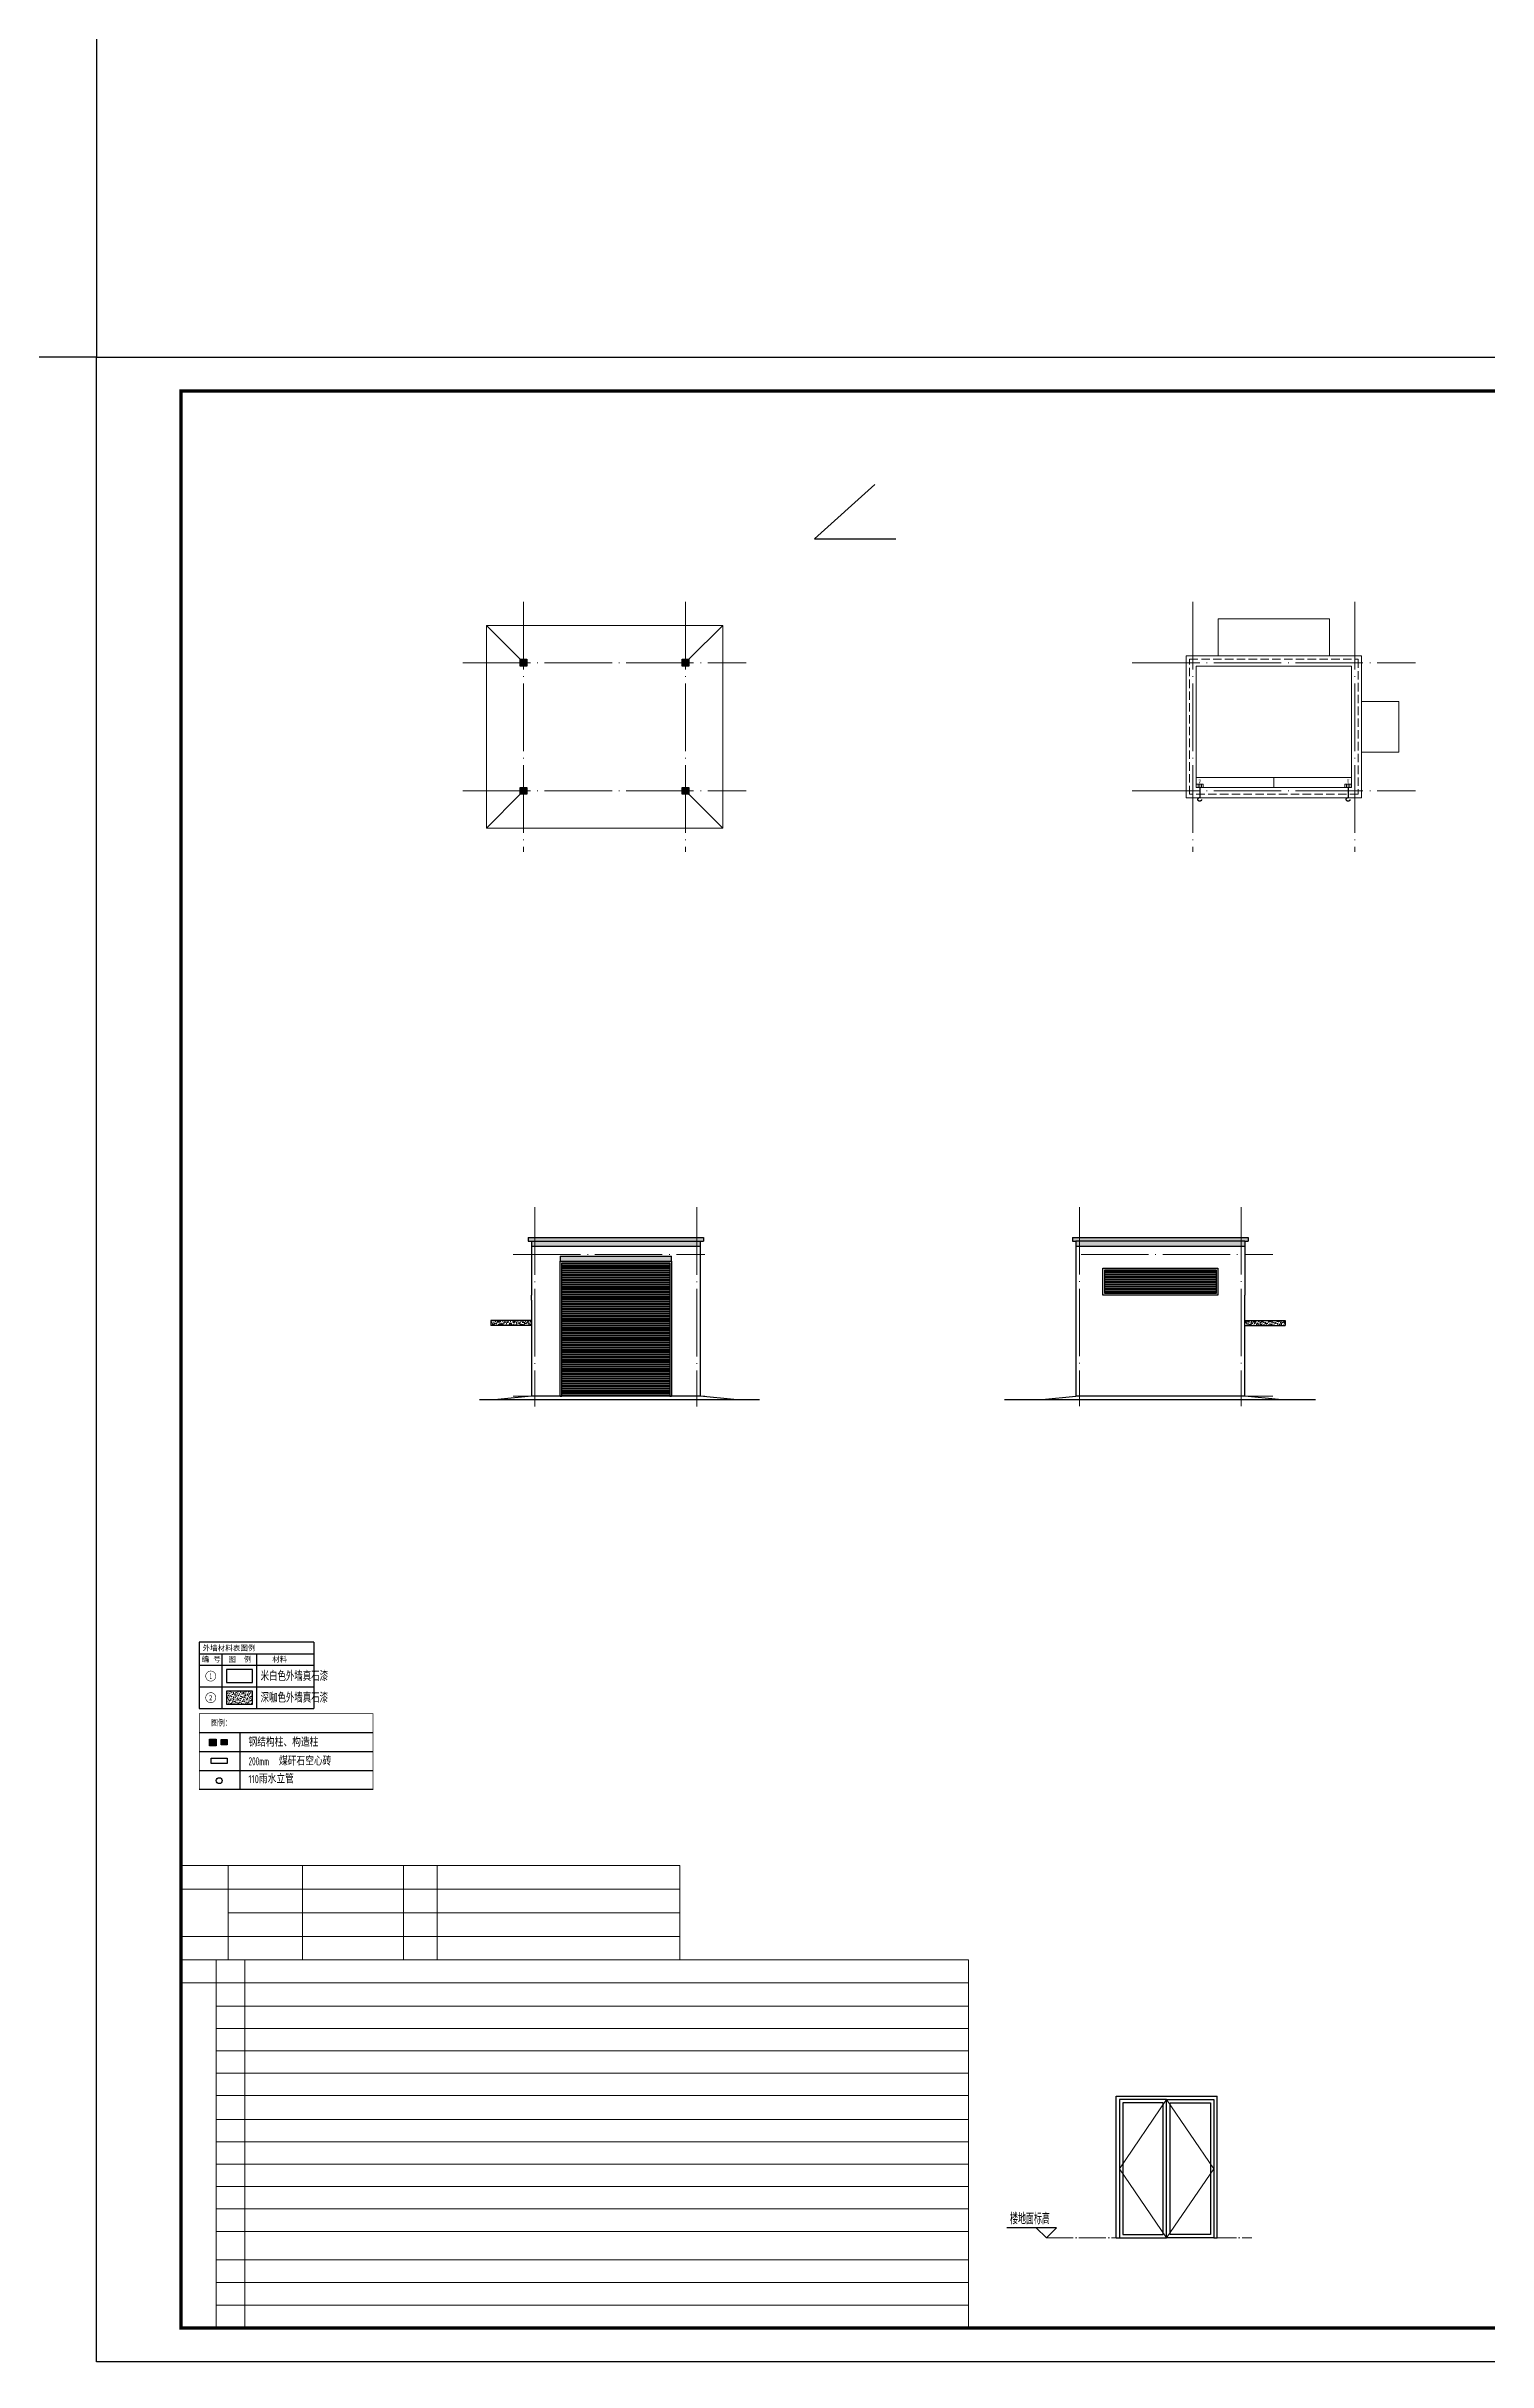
# Model space of a CAD drawing. Extents: x 609585 to 758557, y 501145 to 763045.
# Drawn here: x 672967 to 715689, y 501145 to 569756 of the extents above; entities that cross this region are included whole.
import ezdxf
from ezdxf.enums import TextEntityAlignment as Align

# ---------------------------------------------------------------- set-up
doc = ezdxf.new("R2010")
doc.units = 0
doc.header["$LTSCALE"] = 1000
doc.header["$MEASUREMENT"] = 0
doc.linetypes.add('DASH', pattern=[0.35, 0.25, -0.1])
doc.linetypes.add('DOTE', pattern=[2.42, 2, -0.2, 0.02, -0.2])
for name, color, linetype in [('3-剖面填充（细）', 251, 'Continuous'), ('5-平立面看线1', 45, 'Continuous'), ('__0', 7, 'Continuous'), ('C-Sheet-图框', 101, 'Continuous'), ('DIM_ELEV', 3, 'Continuous'), ('DIM_IDEN', 67, 'Continuous'), ('PUB_TEXT', 4, 'Continuous'), ('VPIPE-凝结', 150, 'Continuous'), ('VPIPE-雨水', 4, 'DASH'), ('保温', 6, 'Continuous'), ('图框', 140, 'Continuous'), ('看线', 251, 'Continuous'), ('立面', 2, 'Continuous')]:
    doc.layers.add(name, color=color, linetype=linetype)
for name, color, linetype, lineweight in [('DOTE', 19, 'DOTE', 9), ('PUB_HATCH', 8, 'Continuous', 9), ('STAIR', 2, 'Continuous', 18), ('WINDOW', 144, 'Continuous', 15), ('平面-分水线', 214, 'Continuous', 15), ('平面-排水沟', 86, 'Continuous', 15)]:
    doc.layers.add(name, color=color, linetype=linetype, lineweight=lineweight)
doc.layers.add('不打印-标记', color=10, linetype='Continuous', lineweight=9, plot=False)
doc.styles.add('_TCH_DIM', font='SIMPLEX.shx', dxfattribs={"width": 0.7, "bigfont": 'GBCBIG.shx'})
doc.styles.add('_TCH_LABEL', font='')
doc.styles.add('宋体', font='', dxfattribs={"height": 50})
doc.styles.add('房间名称', font='TSSDENG', dxfattribs={"width": 0.8, "bigfont": 'HZTXT'})
doc.styles.add('文字', font='romanc.shx', dxfattribs={"width": 0.9, "bigfont": 'gbcbig.shx'})
doc.styles.add('黑体', font='')
doc.styles.get('_TCH_LABEL').set_extended_font_data('SimHei')
doc.styles.get('宋体').set_extended_font_data('SimSun')
doc.styles.get('黑体').set_extended_font_data('SimHei')
pattern_1 = [(57.5, (553185.18, 468295.026), (-28.728277, 71.563083), [0, -60.8, 0, -68, 0, -65]), (27.5, (553185.18, 468295.03), (27.91261, 130.289965), [0, -32.8, 0, -54.8, 0, -21]), (347.5, (553138.95, 468278.2), (116.976025, 42.81668), [0, -20, 0, -72, 0, -94]), (337.5, (553138.95, 468278.2), (100.98609, 74.116044), [0, -10, 0, -47.2, 0, -54])]
pattern_2 = [(57.5, (602139.86, 484781.41), (-28.728277, 71.563083), [0, -60.8, 0, -68, 0, -65]), (27.5, (602139.86, 484781.41), (27.91261, 130.289965), [0, -32.8, 0, -54.8, 0, -21]), (347.5, (602093.63, 484764.585), (116.976025, 42.81668), [0, -20, 0, -72, 0, -94]), (337.5, (602093.63, 484764.58), (100.98609, 74.11604), [0, -10, 0, -47.2, 0, -54])]

# ---------------------------------------------------------------- blocks, each defined once
blk = doc.blocks.new('DFSFSF')
at = {"layer": '平面-分水线'}
for p, q in [((697142, 775568), (697142, 775668)), ((697342, 775668), (697143, 775668)), ((697342, 775568), (697143, 775568)), ((697193, 775568), (697193, 775668)), ((697243, 775568), (697243, 775668)), ((697292, 775568), (697292, 775668)), ((697342, 775668), (697342, 775568)), ((697342, 775568), (697342, 775668))]:
    blk.add_line(p, q, dxfattribs=at)
blk = doc.blocks.new('DFGDGDGD')
at = {"layer": '平面-分水线', "const_width": 10}
blk.add_lwpolyline([(697268, 775441), (697243, 775541), (697218, 775441)], close=True, dxfattribs=at)
blk.add_blockref('DFSFSF', (0, 0))
blk = doc.blocks.new('A$C7F182A96')
at = {"layer": 'WINDOW'}
for p, q in [((521, -683), (11670, -683)), ((521, -1015), (11670, -1015)), ((521, -1347), (11670, -1347)), ((521, -1679), (11670, -1679)), ((521, -2010), (11670, -2010)), ((521, -2362), (11670, -2362)), ((521, -2390), (521, -5452)), ((948, -2390), (948, -5452)), ((521, -2694), (11670, -2694)), ((521, -3026), (11670, -3026)), ((521, -3357), (11670, -3357)), ((521, -3689), (11670, -3689)), ((521, -4021), (11670, -4021)), ((521, -4443), (11670, -4443)), ((521, -4779), (11670, -4779)), ((521, -5115), (11670, -5115))]:
    blk.add_line(p, q, dxfattribs=at)
for points in [[(0, 0), (11670, 0), (11670, -5452), (0, -5452)], [(0, -336), (11670, -336), (11670, -5452), (0, -5452)]]:
    blk.add_lwpolyline(points, close=True, dxfattribs=at)
for points in [[(521, 0), (521, -2390)], [(948, 0), (948, -2390)]]:
    blk.add_lwpolyline(points, dxfattribs=at)
blk = doc.blocks.new('A$C3E790E5C')
at = {"layer": 'DIM_ELEV'}
for p, q in [((-449, 150), (-1183, 150)), ((-599, 0), (-749, 150)), ((-599, 0), (-449, 150))]:
    blk.add_line(p, q, dxfattribs=at)
at = {"layer": 'DOTE', "ltscale": 0.2}
blk.add_line((-599, 0), (2448, 0), dxfattribs=at)
at = {"layer": '不打印-标记'}
for points in [[(1184, 2050), (484, 1025), (1184, 0)], [(1184, 2050), (1884, 1025), (1184, 0)]]:
    blk.add_lwpolyline(points, dxfattribs=at)
at = {"layer": '立面', "color": 4}
for p, q in [((434, 2100), (1934, 2100)), ((434, 0), (434, 2100)), ((434, 2100), (1934, 2100)), ((1934, 0), (1934, 2100)), ((484, 2050), (484, 0)), ((1184, 2050), (484, 2050)), ((534, 2000), (534, 50)), ((1134, 2000), (534, 2000)), ((1134, 50), (1134, 2000)), ((1184, 2050), (1884, 2050)), ((1184, 0), (1184, 2050)), ((1234, 2000), (1834, 2000)), ((1234, 50), (1234, 2000)), ((1834, 2000), (1834, 50)), ((1884, 2050), (1884, 0)), ((434, 0), (484, 0)), ((484, 0), (1184, 0)), ((534, 50), (1134, 50)), ((1884, 0), (1184, 0)), ((1834, 50), (1234, 50)), ((1884, 0), (1934, 0))]:
    blk.add_line(p, q, dxfattribs=at)
at = {"layer": 'DIM_ELEV', "color": 7, "style": '_TCH_DIM', "width": 0.7}
blk.add_text('楼地面标高', height=168.8, dxfattribs=at).set_placement((-1137, 202))

msp = doc.modelspace()

# ---------------------------------------------------------------- hatches: boundary and pattern name
at = {"true_color": 0x636466}
h = msp.add_hatch(dxfattribs=at)
h.set_pattern_fill('ANSI32', color=251, scale=5)
h.set_pattern_definition([(45, (9209.945, 31995.44), (-16.8379802, 16.8379802), []), (45, (9221.17, 31995.44), (-16.8379802, 16.8379802), [])])
h.paths.add_polyline_path([(687014, 551591), (687214, 551591), (687214, 551391), (687014, 551391)])
h = msp.add_hatch(dxfattribs=at)
h.set_pattern_fill('ANSI32', color=251, scale=5)
h.set_pattern_definition([(45, (14009.945, 31995.44), (-16.8379802, 16.8379802), []), (45, (14021.17, 31995.44), (-16.8379802, 16.8379802), [])])
h.paths.add_polyline_path([(691814, 551591), (692014, 551591), (692014, 551391), (691814, 551391)])
h = msp.add_hatch(dxfattribs=at)
h.set_pattern_fill('ANSI32', color=251, scale=5)
h.set_pattern_definition([(45, (9209.945, 28195.44), (-16.8379802, 16.8379802), []), (45, (9221.17, 28195.44), (-16.8379802, 16.8379802), [])])
h.paths.add_polyline_path([(687014, 547791), (687214, 547791), (687214, 547591), (687014, 547591)])
h = msp.add_hatch(dxfattribs=at)
h.set_pattern_fill('ANSI32', color=251, scale=5)
h.set_pattern_definition([(45, (14009.945, 28195.44), (-16.8379802, 16.8379802), []), (45, (14021.17, 28195.44), (-16.8379802, 16.8379802), [])])
h.paths.add_polyline_path([(691814, 547791), (692014, 547791), (692014, 547591), (691814, 547591)])
h = msp.add_hatch(dxfattribs=at)
h.set_pattern_fill('ANSI32', color=251, scale=5)
h.set_pattern_definition([(45, (0, 0), (-16.8379802, 16.8379802), []), (45, (11.225, 0), (-16.8379802, 16.8379802), [])])
h.paths.add_polyline_path([(677804, 519595), (678004, 519595), (678004, 519395), (677804, 519395)])
at = {"layer": '3-剖面填充（细）'}
h = msp.add_hatch(dxfattribs=at)
h.set_pattern_fill('ANSI32', color=250, scale=15, angle=135)
h.set_pattern_definition([(180, (104645.41, 81780.496), (0, -71.4375), []), (180, (104621.6, 81804.31), (0, -71.4375), [])])
h.paths.add_polyline_path([(688246, 533703), (688246, 529753), (691446, 529753), (691446, 533703)])
h = msp.add_hatch(dxfattribs=at)
h.set_pattern_fill('ANSI32', color=250, scale=15, angle=135)
h.set_pattern_definition([(180, (120735.904, 81580.496), (0, -71.4375), []), (180, (120712.09, 81604.31), (0, -71.4375), [])])
h.paths.add_polyline_path([(704336, 533503), (704336, 532803), (707636, 532803), (707636, 533503)])
at = {"layer": 'PUB_HATCH'}
h = msp.add_hatch(dxfattribs=at)
h.set_pattern_fill('砂灰土', color=256, scale=20, angle=20)
h.set_pattern_definition(pattern_1)
h.paths.add_polyline_path([(692346, 534353), (687346, 534353), (687346, 534203), (692346, 534203)])
h.paths.add_polyline_path([(692446, 534453), (687246, 534453), (687246, 534353), (687346, 534353), (692346, 534353), (692446, 534353)])
h = msp.add_hatch(dxfattribs=at)
h.set_pattern_fill('砂灰土', color=256, scale=20, angle=20)
h.set_pattern_definition(pattern_1)
h.paths.add_polyline_path([(691496, 533903), (688196, 533903), (688196, 533753), (688246, 533753), (691446, 533753), (691496, 533753)])
h = msp.add_hatch(dxfattribs=at)
h.set_pattern_fill('砂灰土', color=256, scale=20, angle=20)
h.set_pattern_definition(pattern_2)
h.paths.add_polyline_path([(708586, 534453), (703386, 534453), (703386, 534353), (703486, 534353), (708486, 534353), (708586, 534353)])
h.paths.add_polyline_path([(708486, 534353), (703486, 534353), (703486, 534203), (708486, 534203)])
h = msp.add_hatch(dxfattribs=at)
h.set_pattern_fill('砂灰土', color=256, scale=20, angle=20)
h.set_pattern_definition(pattern_1)
h.paths.add_polyline_path([(687346, 532003), (686146, 532003), (686146, 531853), (687346, 531853)])
h = msp.add_hatch(dxfattribs=at)
h.set_pattern_fill('砂灰土', color=256, scale=20, angle=20)
h.set_pattern_definition(pattern_2)
h.paths.add_polyline_path([(708486, 532003), (708486, 531853), (709686, 531853), (709686, 532003)])
h = msp.add_hatch(dxfattribs=at)
h.set_pattern_fill('砂灰土', color=256, scale=20, angle=20)
h.set_pattern_definition([(57.5, (110770.724, 93639.77), (-28.7282774, 71.563083), [0, -60.8, 0, -68, 0, -65]), (27.5, (110770.72, 93639.77), (27.912612, 130.289965), [0, -32.8, 0, -54.8, 0, -21]), (347.5, (110724.49, 93622.94), (116.976025, 42.8166807), [0, -20, 0, -72, 0, -94]), (337.5, (110724.49, 93622.94), (100.98609, 74.116044), [0, -10, 0, -47.2, 0, -54])])
h.paths.add_polyline_path([(679079, 520629), (679079, 521013), (678311, 521013), (678311, 520629)])
at = {"layer": '保温', "linetype": 'ByBlock', "ltscale": 10}
h = msp.add_hatch(color=8, dxfattribs=at)
h.dxf.hatch_style = 1
h.paths.add_polyline_path([(678155, 519586), (678155, 519426), (678329, 519426), (678329, 519586)])

# ---------------------------------------------------------------- linework, layer by layer
for p, q in [((680894, 522464), (677500, 522464)), ((677500, 522464), (677500, 520501)), ((680894, 522464), (680894, 520501)), ((677500, 522122), (680894, 522122)), ((677500, 521781), (680894, 521781)), ((678183, 520501), (678183, 522122)), ((679207, 520501), (679207, 522122)), ((677500, 521141), (680894, 521141)), ((677500, 520501), (680894, 520501))]:
    msp.add_line(p, q)
at = {"color": 2}
for p, q in [((677812, 519587), (677996, 519587)), ((677812, 519403), (677812, 519587)), ((677996, 519403), (677812, 519403)), ((677996, 519587), (677996, 519403))]:
    msp.add_line(p, q, dxfattribs=at)
for points in [[(687014, 551591), (687214, 551591), (687214, 551391), (687014, 551391)], [(687022, 551583), (687206, 551583), (687206, 551399), (687022, 551399)], [(691814, 551591), (692014, 551591), (692014, 551391), (691814, 551391)], [(691822, 551583), (692006, 551583), (692006, 551399), (691822, 551399)], [(687014, 547791), (687214, 547791), (687214, 547591), (687014, 547591)], [(687022, 547783), (687206, 547783), (687206, 547599), (687022, 547599)], [(691814, 547791), (692014, 547791), (692014, 547591), (691814, 547591)], [(691822, 547783), (692006, 547783), (692006, 547599), (691822, 547599)], [(677804, 519595), (678004, 519595), (678004, 519395), (677804, 519395)]]:
    msp.add_lwpolyline(points, close=True, dxfattribs=at)
msp.add_circle((678092, 518363), 88)
at = {"layer": '5-平立面看线1', "ltscale": 0.8}
for points in [[(678311, 521269), (679079, 521269), (679079, 521653), (678311, 521653)], [(678311, 520629), (679079, 520629), (679079, 521013), (678311, 521013)]]:
    msp.add_lwpolyline(points, close=True, dxfattribs=at)
at = {"layer": '__0', "color": 4}
for points in [[(678155, 519586), (678329, 519586), (678329, 519426), (678155, 519426)], [(677849, 519026), (678329, 519026), (678329, 518866), (677849, 518866)]]:
    msp.add_lwpolyline(points, close=True, dxfattribs=at)
at = {"layer": 'C-Sheet-图框', "color": 0}
for p, q in [((677500, 519788), (682651, 519788)), ((678700, 519788), (678700, 518108)), ((677500, 519228), (682651, 519228)), ((677500, 518668), (682651, 518668)), ((677500, 518108), (682651, 518108))]:
    msp.add_line(p, q, dxfattribs=at)
at = {"layer": 'C-Sheet-图框', "color": 0, "const_width": 19.2}
msp.add_lwpolyline([(677500, 518108), (677500, 520348), (682651, 520348), (682651, 518108), (677500, 518108)], dxfattribs=at)
at = {"layer": 'DIM_IDEN', "const_width": 16}
for points in [[(677991, 521461, 1), (677692, 521461, 1)], [(677991, 520821, 1), (677692, 520821, 1)]]:
    msp.add_lwpolyline(points, format="xyb", close=True, dxfattribs=at)
at = {"layer": 'DOTE'}
for points in [[(687114, 553291), (687114, 545891)], [(691914, 553291), (691914, 545891)], [(706952, 553291), (706952, 545891)], [(711752, 553291), (711752, 545891)], [(685314, 551491), (693714, 551491)], [(705152, 551491), (713552, 551491)], [(685314, 547691), (693714, 547691)], [(705152, 547691), (713552, 547691)], [(687446, 535353), (687446, 529453)], [(692246, 535353), (692246, 529453)], [(703586, 535361), (703586, 529461)], [(708386, 535361), (708386, 529461)], [(686804, 533953), (692487, 533953)], [(703636, 533953), (709319, 533953)], [(686804, 529753), (692487, 529753)], [(703636, 529753), (709319, 529753)]]:
    msp.add_lwpolyline(points, dxfattribs=at)
at = {"layer": 'STAIR', "color": 44}
for points in [[(686014, 552591), (693014, 552591), (693014, 546591), (686014, 546591)], [(706752, 551691), (711952, 551691), (711952, 547491), (706752, 547491)], [(707052, 551391), (711652, 551391), (711652, 547791), (707052, 547791)]]:
    msp.add_lwpolyline(points, close=True, dxfattribs=at)
for points in [[(687014, 551591), (686014, 552591)], [(692014, 551591), (693014, 552591)], [(686014, 546591), (687014, 547591)], [(693014, 546591), (692014, 547591)]]:
    msp.add_lwpolyline(points, dxfattribs=at)
at = {"layer": 'STAIR', "color": 8}
for points in [[(711002, 551691), (711002, 552791), (707702, 552791), (707702, 551691)], [(711952, 548841), (713052, 548841), (713052, 550341), (711952, 550341)]]:
    msp.add_lwpolyline(points, dxfattribs=at)
at = {"layer": 'STAIR', "color": 44, "linetype": 'DASH'}
msp.add_lwpolyline([(706852, 551591), (711852, 551591), (711852, 547591), (706852, 547591)], close=True, dxfattribs=at)
at = {"layer": 'VPIPE-凝结'}
for p, q in [((707153, 547791), (707153, 547496)), ((711552, 547791), (711552, 547496))]:
    msp.add_line(p, q, dxfattribs=at)
at = {"layer": 'VPIPE-雨水'}
for centre in [(707153, 547441), (711552, 547441)]:
    msp.add_circle(centre, 55, dxfattribs=at)
at = {"layer": 'WINDOW'}
for points in [[(691741, 513048), (691741, 515848), (676957, 515848), (676957, 513048)], [(678357, 515848), (678357, 513048)], [(680557, 515848), (680557, 513048)], [(683557, 515848), (683557, 513048)], [(684557, 515848), (684557, 513048)], [(676957, 515148), (691741, 515148)], [(678357, 514448), (691741, 514448)], [(676957, 513748), (691741, 513748)], [(676957, 513048), (691741, 513048)]]:
    msp.add_lwpolyline(points, dxfattribs=at)
at = {"layer": '图框', "color": 2}
msp.add_lwpolyline([(674457, 560545), (643457, 560545), (643457, 578545), (674457, 578545)], close=True, dxfattribs=at)
at = {"layer": '图框'}
msp.add_lwpolyline([(674457, 560545), (758557, 560545), (758557, 501145), (674457, 501145)], close=True, dxfattribs=at)
msp.add_lwpolyline([(674457, 560545), (758557, 560545), (758557, 501145), (674457, 501145)], close=True, dxfattribs=at)
at = {"layer": '图框', "const_width": 100}
msp.add_lwpolyline([(757557, 502145), (757557, 559545), (676957, 559545), (676957, 502145)], close=True, dxfattribs=at)
at = {"layer": '平面-排水沟'}
for p, q in [((707052, 548091), (711652, 548091)), ((709352, 548091), (709352, 547791))]:
    msp.add_line(p, q, dxfattribs=at)
at = {"layer": '看线', "color": 1}
for p, q in [((697519, 556767), (695733, 555163)), ((695733, 555163), (698147, 555163))]:
    msp.add_line(p, q, dxfattribs=at)
at = {"layer": '立面'}
for p, q in [((687246, 534453), (687246, 534353)), ((687246, 534453), (692446, 534453)), ((687246, 534353), (687346, 534353)), ((687346, 534353), (687346, 534203)), ((687346, 534353), (692346, 534353)), ((687346, 534203), (692346, 534203)), ((687346, 534203), (687346, 532753)), ((688196, 533903), (688196, 533753)), ((688196, 533903), (691496, 533903)), ((691496, 533753), (691496, 533903)), ((692346, 534353), (692346, 534203)), ((692346, 534353), (692446, 534353)), ((692346, 534203), (692346, 529753)), ((692446, 534453), (692446, 534353)), ((703386, 534453), (703386, 534353)), ((703386, 534453), (708586, 534453)), ((703386, 534353), (703486, 534353)), ((703486, 534353), (703486, 534203)), ((708486, 534353), (703486, 534353)), ((703486, 534203), (708486, 534203)), ((703486, 534203), (703486, 529753)), ((708486, 534353), (708486, 534203)), ((708486, 534353), (708586, 534353)), ((708486, 534203), (708486, 532753)), ((708586, 534453), (708586, 534353)), ((688196, 533753), (691496, 533753)), ((687346, 532603), (687346, 532753)), ((687346, 532603), (687346, 529753)), ((708486, 532603), (708486, 532753)), ((708486, 529753), (708486, 532603)), ((687346, 532003), (686146, 532003)), ((686146, 532003), (686146, 531853)), ((687346, 531853), (686146, 531853)), ((708486, 532003), (709686, 532003)), ((708486, 531853), (709686, 531853)), ((709686, 532003), (709686, 531853)), ((687346, 529753), (686346, 529653)), ((688196, 529753), (687346, 529753)), ((688196, 529753), (688246, 529753)), ((691446, 529753), (688246, 529753)), ((691446, 529753), (691496, 529753)), ((692346, 529753), (691496, 529753)), ((693346, 529653), (692346, 529753)), ((702486, 529653), (703486, 529753)), ((708486, 529753), (703486, 529753)), ((709486, 529653), (708486, 529753)), ((685804, 529653), (686346, 529653)), ((686346, 529653), (693346, 529653)), ((693346, 529653), (694105, 529653)), ((701367, 529653), (702486, 529653)), ((702486, 529653), (709486, 529653)), ((709486, 529653), (710588, 529653))]:
    msp.add_line(p, q, dxfattribs=at)
at = {"layer": '立面', "color": 4}
for points in [[(688196, 533753), (691496, 533753), (691496, 529753), (688196, 529753)], [(688246, 533703), (691446, 533703), (691446, 529753), (688246, 529753)], [(704286, 533553), (707686, 533553), (707686, 532753), (704286, 532753)], [(704336, 533503), (707636, 533503), (707636, 532803), (704336, 532803)]]:
    msp.add_lwpolyline(points, close=True, dxfattribs=at)

# ---------------------------------------------------------------- block references
at = {"xscale": -1, "rotation": 180}
for p in [(9910, 1323458), (14310, 1323458)]:
    msp.add_blockref('DFGDGDGD', p, dxfattribs=at)
at = {"layer": '看线', "color": 1, "xscale": 2, "yscale": 2, "zscale": 2}
for name, p in [('A$C7F182A96', (676957, 513048)), ('A$C3E790E5C', (703805, 504813))]:
    msp.add_blockref(name, p, dxfattribs=at)

# ---------------------------------------------------------------- texts
at = {"layer": 'PUB_TEXT', "style": '黑体'}
for s, height, p in [('外墙材料表图例', 159.3, (677602, 522215)), ('编', 159, (677569, 521881)), ('号', 159, (677915, 521881)), ('图', 159, (678362, 521881)), ('例', 159, (678823, 521881)), ('材料', 159.3, (679664, 521881))]:
    msp.add_text(s, height=height, dxfattribs=at).set_placement(p)
at = {"layer": 'PUB_TEXT', "style": '_TCH_LABEL'}
for s, height, width, p, p2 in [('1', 165, 0.595982, (677806, 521379), (677877, 521379)), ('2', 149, 0.927083, (677792, 520747), (677891, 520747))]:
    msp.add_text(s, height=height, dxfattribs=dict(at, width=width)).set_placement(p, p2, align=Align.FIT)
at = {"layer": 'PUB_TEXT'}
for s, height, style, width, p in [('米白色外墙真石漆', 277.8, '文字', 0.9, (679319, 521317)), ('深咖色外墙真石漆', 277.8, '文字', 0.9, (679319, 520677)), ('钢结构柱、构造柱', 240, '房间名称', 0.8, (678959, 519375)), ('200mm', 240, '房间名称', 0.56, (678959, 518815)), ('煤矸石空心砖', 240, '房间名称', 0.8, (679864, 518815)), ('110雨水立管', 240, '房间名称', 0.8, (678959, 518287))]:
    msp.add_text(s, height=height, dxfattribs=dict(at, style=style, width=width)).set_placement(p)
at = {"layer": 'PUB_TEXT', "color": 2, "style": '宋体', "width": 0.8}
msp.add_text('图例：', height=182.3, dxfattribs=at).set_placement((677853, 519989))

doc.saveas('drawing.dxf')
